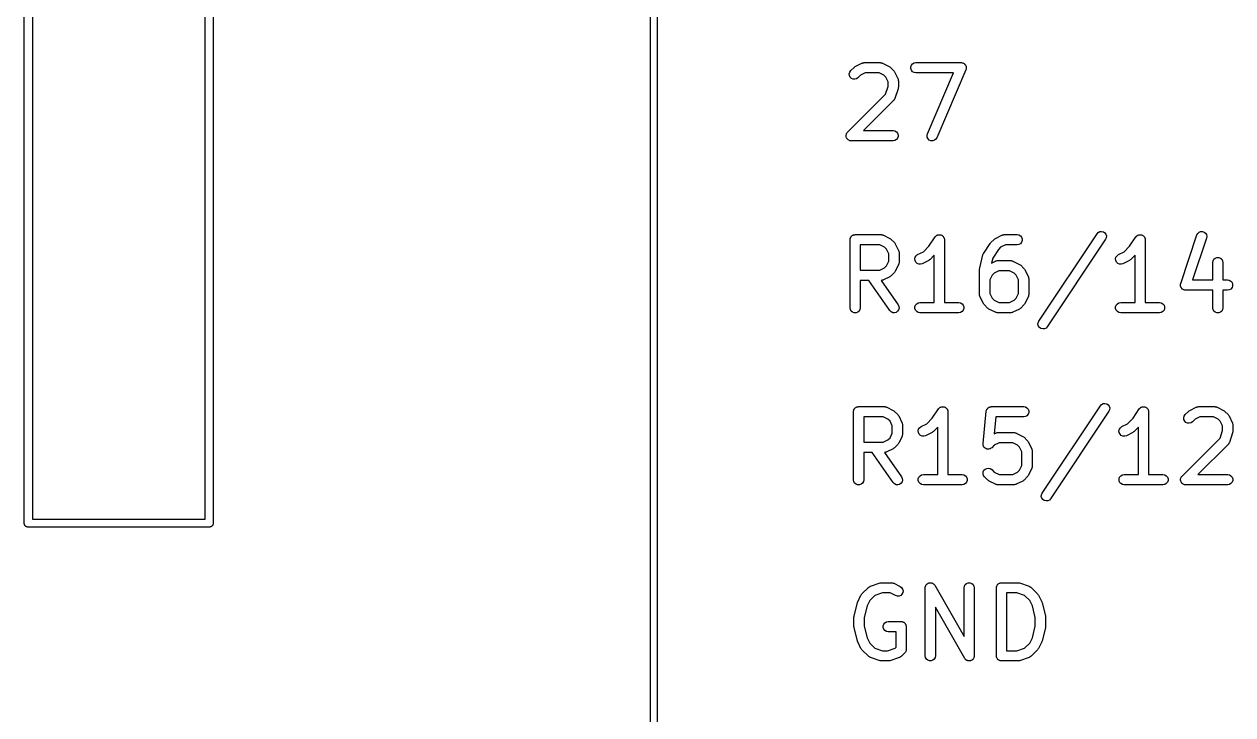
# Model space of a CAD drawing. Extents: x 57.7 to 135.6, y -132.6 to -59.6.
# Drawn here: x 100.79 to 118.56, y -122.07 to -111.91 of the extents above; entities that cross this region are included whole.
import ezdxf

# ---------------------------------------------------------------- set-up
doc = ezdxf.new("R2010")
doc.units = 0
doc.header["$MEASUREMENT"] = 0
doc.layers.add('BLACK', color=7, linetype='CONTINUOUS')

msp = doc.modelspace()

# ---------------------------------------------------------------- linework, layer by layer
at = {"layer": 'Black'}
for p, q in [((110, -132.18), (110, -85.22)), ((110.1, -85.2233), (110.1, -132.13)), ((100.79, -119.25), (100.79, -91.25)), ((100.91, -91.31), (100.91, -119.19)), ((103.45, -119.19), (103.45, -91.31)), ((103.57, -91.25), (103.57, -119.25)), ((113.012, -112.533), (113.107, -112.485)), ((113.107, -112.485), (113.112, -112.484)), ((113.112, -112.484), (113.115, -112.482)), ((113.115, -112.482), (113.124, -112.48)), ((113.124, -112.48), (113.132, -112.478)), ((113.132, -112.478), (113.137, -112.478)), ((113.137, -112.478), (113.141, -112.477)), ((113.141, -112.477), (113.379, -112.477)), ((113.379, -112.477), (113.383, -112.478)), ((113.383, -112.478), (113.388, -112.478)), ((113.388, -112.478), (113.396, -112.48)), ((113.396, -112.48), (113.405, -112.482)), ((113.405, -112.482), (113.408, -112.484)), ((113.408, -112.484), (113.413, -112.485)), ((113.413, -112.485), (113.508, -112.533)), ((113.838, -112.515), (113.855, -112.495)), ((113.855, -112.495), (113.877, -112.482)), ((113.877, -112.482), (113.903, -112.477)), ((113.903, -112.477), (114.57, -112.477)), ((114.57, -112.477), (114.578, -112.479)), ((114.578, -112.479), (114.587, -112.479)), ((114.587, -112.479), (114.591, -112.481)), ((114.591, -112.481), (114.595, -112.482)), ((114.595, -112.482), (114.603, -112.486)), ((114.603, -112.486), (114.611, -112.49)), ((114.611, -112.49), (114.614, -112.493)), ((114.614, -112.493), (114.618, -112.495)), ((114.618, -112.495), (114.623, -112.502)), ((114.623, -112.502), (114.63, -112.507)), ((112.923, -112.641), (112.93, -112.616)), ((112.926, -112.667), (112.923, -112.641)), ((112.937, -112.691), (112.926, -112.667)), ((112.93, -112.616), (112.945, -112.595)), ((112.945, -112.595), (112.993, -112.547)), ((112.993, -112.547), (113.003, -112.54)), ((113.003, -112.54), (113.012, -112.533)), ((113.09, -112.662), (113.051, -112.701)), ((113.159, -112.627), (113.09, -112.662)), ((113.361, -112.627), (113.159, -112.627)), ((113.43, -112.662), (113.361, -112.627)), ((113.46, -112.692), (113.43, -112.662)), ((113.508, -112.533), (113.517, -112.54)), ((113.517, -112.54), (113.527, -112.547)), ((113.527, -112.547), (113.575, -112.595)), ((113.575, -112.595), (113.582, -112.604)), ((113.582, -112.604), (113.589, -112.614)), ((113.589, -112.614), (113.637, -112.709)), ((113.829, -112.539), (113.838, -112.515)), ((113.829, -112.565), (113.829, -112.539)), ((113.838, -112.59), (113.829, -112.565)), ((113.855, -112.61), (113.838, -112.59)), ((113.877, -112.623), (113.855, -112.61)), ((113.903, -112.627), (113.877, -112.623)), ((114.456, -112.627), (113.903, -112.627)), ((114.072, -113.523), (114.456, -112.627)), ((114.638, -112.582), (114.21, -113.582)), ((114.63, -112.507), (114.632, -112.511)), ((114.632, -112.511), (114.634, -112.515)), ((114.634, -112.515), (114.637, -112.523)), ((114.637, -112.523), (114.641, -112.531)), ((114.64, -112.574), (114.638, -112.582)), ((114.643, -112.565), (114.64, -112.574)), ((114.641, -112.531), (114.642, -112.535)), ((114.642, -112.535), (114.643, -112.539)), ((114.643, -112.539), (114.643, -112.548)), ((114.643, -112.548), (114.644, -112.557)), ((114.644, -112.557), (114.643, -112.561)), ((114.643, -112.561), (114.643, -112.565)), ((112.955, -112.709), (112.937, -112.691)), ((112.979, -112.72), (112.955, -112.709)), ((113.005, -112.722), (112.979, -112.72)), ((113.03, -112.716), (113.005, -112.722)), ((113.051, -112.701), (113.03, -112.716)), ((113.456, -112.94), (113.495, -112.826)), ((113.495, -112.761), (113.46, -112.692)), ((113.495, -112.826), (113.495, -112.761)), ((113.637, -112.709), (113.638, -112.713)), ((113.638, -112.713), (113.64, -112.717)), ((113.64, -112.717), (113.642, -112.726)), ((113.642, -112.85), (113.641, -112.862)), ((113.642, -112.726), (113.644, -112.734)), ((113.645, -112.838), (113.642, -112.85)), ((113.644, -112.734), (113.644, -112.739)), ((113.644, -112.739), (113.645, -112.743)), ((113.645, -112.743), (113.645, -112.838)), ((112.897, -113.499), (113.456, -112.94)), ((113.575, -113.034), (113.132, -113.477)), ((113.577, -113.03), (113.575, -113.034)), ((113.581, -113.028), (113.577, -113.03)), ((113.585, -113.02), (113.581, -113.028)), ((113.59, -113.013), (113.585, -113.02)), ((113.591, -113.008), (113.59, -113.013)), ((113.593, -113.005), (113.591, -113.008)), ((113.641, -112.862), (113.593, -113.005)), ((112.876, -113.546), (112.877, -113.543)), ((112.877, -113.556), (112.876, -113.546)), ((112.877, -113.539), (112.88, -113.53)), ((112.877, -113.543), (112.877, -113.539)), ((112.877, -113.565), (112.877, -113.556)), ((112.878, -113.569), (112.877, -113.565)), ((112.878, -113.572), (112.878, -113.569)), ((112.88, -113.53), (112.883, -113.521)), ((112.883, -113.521), (112.884, -113.518)), ((112.884, -113.518), (112.886, -113.515)), ((112.886, -113.515), (112.892, -113.507)), ((112.892, -113.507), (112.897, -113.499)), ((113.132, -113.477), (113.57, -113.477)), ((113.57, -113.477), (113.595, -113.482)), ((113.595, -113.482), (113.618, -113.495)), ((113.618, -113.495), (113.634, -113.515)), ((113.634, -113.515), (113.643, -113.539)), ((113.643, -113.565), (113.634, -113.59)), ((113.643, -113.539), (113.643, -113.565)), ((114.066, -113.548), (114.072, -113.523)), ((114.069, -113.574), (114.066, -113.548)), ((112.882, -113.581), (112.878, -113.572)), ((112.886, -113.59), (112.882, -113.581)), ((112.888, -113.592), (112.886, -113.59)), ((112.889, -113.595), (112.888, -113.592)), ((112.896, -113.602), (112.889, -113.595)), ((112.902, -113.61), (112.896, -113.602)), ((112.905, -113.611), (112.902, -113.61)), ((112.907, -113.614), (112.905, -113.611)), ((112.916, -113.618), (112.907, -113.614)), ((112.925, -113.623), (112.916, -113.618)), ((112.928, -113.623), (112.925, -113.623)), ((112.931, -113.625), (112.928, -113.623)), ((112.941, -113.626), (112.931, -113.625)), ((112.95, -113.627), (112.941, -113.626)), ((113.57, -113.627), (112.95, -113.627)), ((113.595, -113.623), (113.57, -113.627)), ((113.618, -113.61), (113.595, -113.623)), ((113.634, -113.59), (113.618, -113.61)), ((114.081, -113.597), (114.069, -113.574)), ((114.1, -113.615), (114.081, -113.597)), ((114.124, -113.625), (114.1, -113.615)), ((114.15, -113.627), (114.124, -113.625)), ((114.175, -113.619), (114.15, -113.627)), ((114.196, -113.604), (114.175, -113.619)), ((114.21, -113.582), (114.196, -113.604)), ((116.566, -114.993), (116.584, -114.974)), ((116.584, -114.974), (116.608, -114.963)), ((116.608, -114.963), (116.633, -114.96)), ((116.633, -114.96), (116.659, -114.966)), ((116.659, -114.966), (116.68, -114.981)), ((116.68, -114.981), (116.696, -115.002)), ((118.034, -115.011), (118.046, -114.988)), ((118.046, -114.988), (118.066, -114.971)), ((118.066, -114.971), (118.09, -114.961)), ((118.09, -114.961), (118.116, -114.961)), ((118.116, -114.961), (118.14, -114.969)), ((118.14, -114.969), (118.161, -114.985)), ((118.161, -114.985), (118.175, -115.007)), ((112.935, -115.082), (112.936, -115.076)), ((112.935, -116.082), (112.935, -115.082)), ((112.936, -115.069), (112.938, -115.063)), ((112.936, -115.076), (112.936, -115.069)), ((112.938, -115.063), (112.939, -115.057)), ((112.939, -115.057), (112.942, -115.051)), ((112.942, -115.051), (112.945, -115.045)), ((112.945, -115.045), (112.949, -115.04)), ((112.949, -115.04), (112.952, -115.034)), ((112.952, -115.034), (112.957, -115.03)), ((112.957, -115.03), (112.961, -115.025)), ((112.961, -115.025), (112.967, -115.022)), ((112.967, -115.022), (112.972, -115.017)), ((112.972, -115.017), (112.978, -115.015)), ((112.978, -115.015), (112.984, -115.012)), ((112.984, -115.012), (112.99, -115.011)), ((112.99, -115.011), (112.996, -115.009)), ((112.996, -115.009), (113.003, -115.009)), ((113.003, -115.009), (113.01, -115.007)), ((113.01, -115.007), (113.39, -115.007)), ((113.085, -115.157), (113.085, -115.531)), ((113.373, -115.157), (113.085, -115.157)), ((113.441, -115.192), (113.373, -115.157)), ((113.39, -115.007), (113.395, -115.008)), ((113.395, -115.008), (113.399, -115.008)), ((113.399, -115.008), (113.407, -115.01)), ((113.407, -115.01), (113.416, -115.012)), ((113.416, -115.012), (113.42, -115.014)), ((113.42, -115.014), (113.424, -115.015)), ((113.424, -115.015), (113.519, -115.063)), ((113.519, -115.063), (113.529, -115.07)), ((113.529, -115.07), (113.539, -115.077)), ((113.539, -115.077), (113.586, -115.125)), ((113.586, -115.125), (113.593, -115.134)), ((113.593, -115.134), (113.6, -115.144)), ((113.6, -115.144), (113.648, -115.239)), ((114.094, -115.177), (114.185, -115.041)), ((114.185, -115.041), (114.188, -115.038)), ((114.188, -115.038), (114.19, -115.034)), ((114.19, -115.034), (114.197, -115.028)), ((114.197, -115.028), (114.203, -115.022)), ((114.203, -115.022), (114.207, -115.02)), ((114.207, -115.02), (114.21, -115.017)), ((114.21, -115.017), (114.219, -115.014)), ((114.219, -115.014), (114.227, -115.01)), ((114.227, -115.01), (114.231, -115.01)), ((114.231, -115.01), (114.235, -115.009)), ((114.235, -115.009), (114.244, -115.009)), ((114.244, -115.009), (114.252, -115.008)), ((114.252, -115.008), (114.256, -115.009)), ((114.256, -115.009), (114.261, -115.009)), ((114.261, -115.009), (114.269, -115.012)), ((114.269, -115.012), (114.278, -115.014)), ((114.278, -115.014), (114.281, -115.016)), ((114.281, -115.016), (114.285, -115.017)), ((114.285, -115.017), (114.292, -115.023)), ((114.292, -115.023), (114.299, -115.028)), ((114.299, -115.028), (114.302, -115.032)), ((114.302, -115.032), (114.305, -115.034)), ((114.305, -115.034), (114.31, -115.042)), ((114.31, -115.042), (114.315, -115.049)), ((114.315, -115.049), (114.316, -115.053)), ((114.316, -115.053), (114.318, -115.057)), ((114.318, -115.057), (114.32, -115.066)), ((114.32, -115.066), (114.322, -115.074)), ((114.322, -115.074), (114.322, -115.078)), ((114.322, -115.078), (114.323, -115.082)), ((114.323, -115.082), (114.323, -116.007)), ((114.9, -115.279), (114.995, -115.136)), ((114.995, -115.136), (115, -115.131)), ((115, -115.131), (115.004, -115.125)), ((115.004, -115.125), (115.052, -115.077)), ((115.052, -115.077), (115.062, -115.07)), ((115.062, -115.07), (115.071, -115.063)), ((115.071, -115.063), (115.166, -115.015)), ((115.218, -115.157), (115.149, -115.192)), ((115.166, -115.015), (115.171, -115.014)), ((115.171, -115.014), (115.174, -115.012)), ((115.174, -115.012), (115.183, -115.01)), ((115.183, -115.01), (115.191, -115.008)), ((115.191, -115.008), (115.196, -115.008)), ((115.196, -115.008), (115.2, -115.007)), ((115.2, -115.007), (115.39, -115.007)), ((115.39, -115.157), (115.218, -115.157)), ((115.39, -115.007), (115.416, -115.012)), ((115.416, -115.153), (115.39, -115.157)), ((115.416, -115.012), (115.439, -115.025)), ((115.439, -115.14), (115.416, -115.153)), ((115.439, -115.025), (115.455, -115.045)), ((115.455, -115.12), (115.439, -115.14)), ((115.455, -115.045), (115.464, -115.069)), ((115.464, -115.095), (115.455, -115.12)), ((115.464, -115.069), (115.464, -115.095)), ((115.709, -116.279), (116.566, -114.993)), ((116.691, -115.076), (115.834, -116.362)), ((116.701, -115.053), (116.691, -115.076)), ((116.696, -115.002), (116.703, -115.027)), ((116.703, -115.027), (116.701, -115.053)), ((117.046, -115.177), (117.138, -115.041)), ((117.138, -115.041), (117.14, -115.038)), ((117.14, -115.038), (117.143, -115.034)), ((117.143, -115.034), (117.149, -115.028)), ((117.149, -115.028), (117.156, -115.022)), ((117.156, -115.022), (117.159, -115.02)), ((117.159, -115.02), (117.162, -115.017)), ((117.162, -115.017), (117.171, -115.014)), ((117.171, -115.014), (117.179, -115.01)), ((117.179, -115.01), (117.183, -115.01)), ((117.183, -115.01), (117.187, -115.009)), ((117.187, -115.009), (117.196, -115.009)), ((117.196, -115.009), (117.205, -115.008)), ((117.205, -115.008), (117.209, -115.009)), ((117.209, -115.009), (117.213, -115.009)), ((117.213, -115.009), (117.221, -115.012)), ((117.221, -115.012), (117.23, -115.014)), ((117.23, -115.014), (117.234, -115.016)), ((117.234, -115.016), (117.237, -115.017)), ((117.237, -115.017), (117.244, -115.023)), ((117.244, -115.023), (117.252, -115.028)), ((117.252, -115.028), (117.254, -115.032)), ((117.254, -115.032), (117.257, -115.034)), ((117.257, -115.034), (117.262, -115.042)), ((117.262, -115.042), (117.267, -115.049)), ((117.267, -115.049), (117.268, -115.053)), ((117.268, -115.053), (117.27, -115.057)), ((117.27, -115.057), (117.272, -115.066)), ((117.272, -115.066), (117.275, -115.074)), ((117.275, -115.074), (117.274, -115.078)), ((117.274, -115.078), (117.275, -115.082)), ((117.275, -115.082), (117.275, -116.007)), ((117.796, -115.725), (118.034, -115.011)), ((118.176, -115.058), (117.971, -115.674)), ((118.175, -115.007), (118.18, -115.033)), ((118.18, -115.033), (118.176, -115.058)), ((113.472, -115.222), (113.441, -115.192)), ((113.506, -115.291), (113.472, -115.222)), ((113.506, -115.398), (113.506, -115.291)), ((113.648, -115.239), (113.649, -115.243)), ((113.649, -115.243), (113.651, -115.247)), ((113.651, -115.247), (113.653, -115.256)), ((113.653, -115.256), (113.655, -115.264)), ((113.655, -115.264), (113.655, -115.269)), ((113.655, -115.269), (113.656, -115.273)), ((113.656, -115.273), (113.656, -115.416)), ((113.887, -115.364), (113.893, -115.338)), ((113.893, -115.338), (113.907, -115.317)), ((113.907, -115.317), (113.928, -115.301)), ((113.928, -115.301), (114.013, -115.259)), ((114.013, -115.259), (114.094, -115.177)), ((114.173, -115.311), (114.11, -115.374)), ((114.173, -116.007), (114.173, -115.311)), ((114.842, -115.493), (114.889, -115.302)), ((114.889, -115.302), (114.894, -115.291)), ((114.894, -115.291), (114.9, -115.279)), ((115.115, -115.225), (115.032, -115.351)), ((115.149, -115.192), (115.115, -115.225)), ((116.839, -115.364), (116.845, -115.338)), ((116.845, -115.338), (116.86, -115.317)), ((116.86, -115.317), (116.881, -115.301)), ((116.881, -115.301), (116.965, -115.259)), ((116.965, -115.259), (117.046, -115.177)), ((117.125, -115.311), (117.063, -115.374)), ((117.125, -116.007), (117.125, -115.311)), ((118.305, -115.351), (118.33, -115.342)), ((118.33, -115.342), (118.356, -115.342)), ((118.356, -115.342), (118.38, -115.351)), ((113.373, -115.531), (113.441, -115.497)), ((113.441, -115.497), (113.472, -115.467)), ((113.472, -115.467), (113.506, -115.398)), ((113.648, -115.449), (113.6, -115.544)), ((113.649, -115.445), (113.648, -115.449)), ((113.651, -115.441), (113.649, -115.445)), ((113.653, -115.433), (113.651, -115.441)), ((113.655, -115.424), (113.653, -115.433)), ((113.656, -115.416), (113.655, -115.42)), ((113.655, -115.42), (113.655, -115.424)), ((113.89, -115.389), (113.887, -115.364)), ((113.902, -115.413), (113.89, -115.389)), ((113.921, -115.431), (113.902, -115.413)), ((113.944, -115.441), (113.921, -115.431)), ((113.97, -115.443), (113.944, -115.441)), ((113.995, -115.435), (113.97, -115.443)), ((114.091, -115.388), (113.995, -115.435)), ((114.1, -115.38), (114.091, -115.388)), ((114.11, -115.374), (114.1, -115.38)), ((114.839, -115.511), (114.841, -115.502)), ((114.839, -115.892), (114.839, -115.511)), ((114.841, -115.502), (114.842, -115.493)), ((115.032, -115.351), (115.013, -115.425)), ((115.013, -115.425), (115.071, -115.396)), ((115.071, -115.396), (115.075, -115.395)), ((115.075, -115.395), (115.079, -115.393)), ((115.079, -115.393), (115.088, -115.391)), ((115.088, -115.391), (115.096, -115.389)), ((115.096, -115.389), (115.101, -115.389)), ((115.101, -115.389), (115.105, -115.388)), ((115.105, -115.388), (115.295, -115.388)), ((115.295, -115.388), (115.299, -115.389)), ((115.299, -115.389), (115.304, -115.389)), ((115.304, -115.389), (115.312, -115.391)), ((115.312, -115.391), (115.321, -115.393)), ((115.321, -115.393), (115.325, -115.395)), ((115.325, -115.395), (115.329, -115.396)), ((115.329, -115.396), (115.424, -115.444)), ((115.424, -115.444), (115.434, -115.451)), ((115.434, -115.451), (115.444, -115.458)), ((115.444, -115.458), (115.491, -115.506)), ((115.491, -115.506), (115.498, -115.515)), ((115.498, -115.515), (115.505, -115.525)), ((116.842, -115.389), (116.839, -115.364)), ((116.854, -115.413), (116.842, -115.389)), ((116.873, -115.431), (116.854, -115.413)), ((116.897, -115.441), (116.873, -115.431)), ((116.923, -115.443), (116.897, -115.441)), ((116.948, -115.435), (116.923, -115.443)), ((117.043, -115.388), (116.948, -115.435)), ((117.053, -115.38), (117.043, -115.388)), ((117.063, -115.374), (117.053, -115.38)), ((118.268, -115.416), (118.272, -115.39)), ((118.268, -115.674), (118.268, -115.416)), ((118.272, -115.39), (118.285, -115.368)), ((118.285, -115.368), (118.305, -115.351)), ((118.38, -115.351), (118.4, -115.368)), ((118.4, -115.368), (118.413, -115.39)), ((118.413, -115.39), (118.418, -115.416)), ((118.418, -115.416), (118.418, -115.674)), ((113.085, -115.531), (113.373, -115.531)), ((113.209, -115.681), (113.085, -115.681)), ((113.085, -115.681), (113.085, -116.082)), ((113.52, -116.125), (113.209, -115.681)), ((113.395, -115.68), (113.392, -115.681)), ((113.392, -115.681), (113.642, -116.039)), ((113.399, -115.681), (113.395, -115.68)), ((113.407, -115.678), (113.399, -115.681)), ((113.416, -115.677), (113.407, -115.678)), ((113.42, -115.675), (113.416, -115.677)), ((113.424, -115.673), (113.42, -115.675)), ((113.519, -115.626), (113.424, -115.673)), ((113.529, -115.618), (113.519, -115.626)), ((113.539, -115.612), (113.529, -115.618)), ((113.586, -115.564), (113.539, -115.612)), ((113.593, -115.554), (113.586, -115.564)), ((113.6, -115.544), (113.593, -115.554)), ((115.024, -115.603), (114.989, -115.672)), ((114.989, -115.672), (114.989, -115.874)), ((115.054, -115.573), (115.024, -115.603)), ((115.122, -115.538), (115.054, -115.573)), ((115.278, -115.538), (115.122, -115.538)), ((115.346, -115.573), (115.278, -115.538)), ((115.376, -115.603), (115.346, -115.573)), ((115.411, -115.672), (115.376, -115.603)), ((115.411, -115.874), (115.411, -115.672)), ((115.505, -115.525), (115.553, -115.62)), ((115.553, -115.62), (115.554, -115.624)), ((115.554, -115.624), (115.556, -115.628)), ((115.556, -115.628), (115.558, -115.637)), ((115.558, -115.637), (115.56, -115.645)), ((115.56, -115.645), (115.56, -115.65)), ((115.56, -115.65), (115.561, -115.654)), ((115.561, -115.654), (115.561, -115.892)), ((117.971, -115.674), (118.268, -115.674)), ((118.418, -115.674), (118.486, -115.674)), ((118.486, -115.674), (118.511, -115.679)), ((118.511, -115.679), (118.534, -115.692)), ((118.534, -115.692), (118.551, -115.712)), ((114.989, -115.874), (115.024, -115.943)), ((115.376, -115.943), (115.411, -115.874)), ((117.792, -115.751), (117.793, -115.744)), ((117.793, -115.757), (117.792, -115.751)), ((117.793, -115.736), (117.795, -115.731)), ((117.793, -115.744), (117.793, -115.736)), ((117.793, -115.762), (117.793, -115.757)), ((117.795, -115.769), (117.793, -115.762)), ((117.795, -115.731), (117.796, -115.725)), ((117.797, -115.777), (117.795, -115.769)), ((117.8, -115.781), (117.797, -115.777)), ((117.802, -115.787), (117.8, -115.781)), ((117.807, -115.792), (117.802, -115.787)), ((117.811, -115.799), (117.807, -115.792)), ((117.815, -115.802), (117.811, -115.799)), ((117.818, -115.807), (117.815, -115.802)), ((117.825, -115.81), (117.818, -115.807)), ((117.831, -115.815), (117.825, -115.81)), ((117.836, -115.817), (117.831, -115.815)), ((117.841, -115.82), (117.836, -115.817)), ((117.848, -115.821), (117.841, -115.82)), ((117.856, -115.823), (117.848, -115.821)), ((117.861, -115.823), (117.856, -115.823)), ((117.867, -115.824), (117.861, -115.823)), ((118.268, -115.824), (117.867, -115.824)), ((118.268, -116.082), (118.268, -115.824)), ((118.486, -115.824), (118.418, -115.824)), ((118.418, -115.824), (118.418, -116.082)), ((118.511, -115.82), (118.486, -115.824)), ((118.534, -115.807), (118.511, -115.82)), ((118.551, -115.787), (118.534, -115.807)), ((118.551, -115.712), (118.56, -115.736)), ((118.56, -115.762), (118.551, -115.787)), ((118.56, -115.736), (118.56, -115.762)), ((113.642, -116.039), (113.653, -116.063)), ((113.888, -116.069), (113.897, -116.045)), ((113.897, -116.045), (113.914, -116.025)), ((113.914, -116.025), (113.936, -116.012)), ((113.936, -116.012), (113.962, -116.007)), ((113.962, -116.007), (114.173, -116.007)), ((114.323, -116.007), (114.533, -116.007)), ((114.533, -116.007), (114.559, -116.012)), ((114.559, -116.012), (114.582, -116.025)), ((114.582, -116.025), (114.598, -116.045)), ((114.598, -116.045), (114.607, -116.069)), ((114.84, -115.896), (114.839, -115.892)), ((114.84, -115.9), (114.84, -115.896)), ((114.842, -115.909), (114.84, -115.9)), ((114.844, -115.918), (114.842, -115.909)), ((114.846, -115.921), (114.844, -115.918)), ((114.847, -115.925), (114.846, -115.921)), ((114.895, -116.021), (114.847, -115.925)), ((114.902, -116.03), (114.895, -116.021)), ((114.909, -116.04), (114.902, -116.03)), ((114.956, -116.088), (114.909, -116.04)), ((115.024, -115.943), (115.054, -115.973)), ((115.054, -115.973), (115.122, -116.007)), ((115.122, -116.007), (115.278, -116.007)), ((115.278, -116.007), (115.346, -115.973)), ((115.346, -115.973), (115.376, -115.943)), ((115.491, -116.04), (115.444, -116.088)), ((115.498, -116.03), (115.491, -116.04)), ((115.505, -116.021), (115.498, -116.03)), ((115.553, -115.925), (115.505, -116.021)), ((115.554, -115.921), (115.553, -115.925)), ((115.556, -115.918), (115.554, -115.921)), ((115.558, -115.909), (115.556, -115.918)), ((115.56, -115.9), (115.558, -115.909)), ((115.561, -115.892), (115.56, -115.896)), ((115.56, -115.896), (115.56, -115.9)), ((116.84, -116.069), (116.849, -116.045)), ((116.849, -116.045), (116.866, -116.025)), ((116.866, -116.025), (116.889, -116.012)), ((116.889, -116.012), (116.914, -116.007)), ((116.914, -116.007), (117.125, -116.007)), ((117.275, -116.007), (117.486, -116.007)), ((117.486, -116.007), (117.511, -116.012)), ((117.511, -116.012), (117.534, -116.025)), ((117.534, -116.025), (117.551, -116.045)), ((117.551, -116.045), (117.56, -116.069)), ((112.939, -116.108), (112.935, -116.082)), ((112.952, -116.131), (112.939, -116.108)), ((112.972, -116.147), (112.952, -116.131)), ((112.996, -116.156), (112.972, -116.147)), ((113.023, -116.156), (112.996, -116.156)), ((113.047, -116.147), (113.023, -116.156)), ((113.067, -116.131), (113.047, -116.147)), ((113.08, -116.108), (113.067, -116.131)), ((113.085, -116.082), (113.08, -116.108)), ((113.538, -116.144), (113.52, -116.125)), ((113.562, -116.155), (113.538, -116.144)), ((113.587, -116.157), (113.562, -116.155)), ((113.613, -116.15), (113.587, -116.157)), ((113.634, -116.135), (113.613, -116.15)), ((113.649, -116.114), (113.634, -116.135)), ((113.656, -116.089), (113.649, -116.114)), ((113.653, -116.063), (113.656, -116.089)), ((113.888, -116.095), (113.888, -116.069)), ((113.897, -116.12), (113.888, -116.095)), ((113.914, -116.14), (113.897, -116.12)), ((113.936, -116.153), (113.914, -116.14)), ((113.962, -116.157), (113.936, -116.153)), ((114.533, -116.157), (113.962, -116.157)), ((114.559, -116.153), (114.533, -116.157)), ((114.582, -116.14), (114.559, -116.153)), ((114.598, -116.12), (114.582, -116.14)), ((114.607, -116.095), (114.598, -116.12)), ((114.607, -116.069), (114.607, -116.095)), ((114.966, -116.095), (114.956, -116.088)), ((114.976, -116.102), (114.966, -116.095)), ((115.071, -116.149), (114.976, -116.102)), ((115.075, -116.151), (115.071, -116.149)), ((115.079, -116.153), (115.075, -116.151)), ((115.088, -116.154), (115.079, -116.153)), ((115.096, -116.157), (115.088, -116.154)), ((115.101, -116.157), (115.096, -116.157)), ((115.105, -116.157), (115.101, -116.157)), ((115.295, -116.157), (115.105, -116.157)), ((115.299, -116.157), (115.295, -116.157)), ((115.304, -116.157), (115.299, -116.157)), ((115.312, -116.154), (115.304, -116.157)), ((115.321, -116.153), (115.312, -116.154)), ((115.325, -116.151), (115.321, -116.153)), ((115.329, -116.149), (115.325, -116.151)), ((115.424, -116.102), (115.329, -116.149)), ((115.434, -116.095), (115.424, -116.102)), ((115.444, -116.088), (115.434, -116.095)), ((116.84, -116.095), (116.84, -116.069)), ((116.849, -116.12), (116.84, -116.095)), ((116.866, -116.14), (116.849, -116.12)), ((116.889, -116.153), (116.866, -116.14)), ((116.914, -116.157), (116.889, -116.153)), ((117.486, -116.157), (116.914, -116.157)), ((117.511, -116.153), (117.486, -116.157)), ((117.534, -116.14), (117.511, -116.153)), ((117.551, -116.12), (117.534, -116.14)), ((117.56, -116.095), (117.551, -116.12)), ((117.56, -116.069), (117.56, -116.095)), ((118.272, -116.108), (118.268, -116.082)), ((118.285, -116.131), (118.272, -116.108)), ((118.305, -116.147), (118.285, -116.131)), ((118.33, -116.156), (118.305, -116.147)), ((118.356, -116.156), (118.33, -116.156)), ((118.38, -116.147), (118.356, -116.156)), ((118.4, -116.131), (118.38, -116.147)), ((118.413, -116.108), (118.4, -116.131)), ((118.418, -116.082), (118.413, -116.108)), ((115.697, -116.329), (115.699, -116.303)), ((115.704, -116.354), (115.697, -116.329)), ((115.699, -116.303), (115.709, -116.279)), ((115.72, -116.375), (115.704, -116.354)), ((115.741, -116.389), (115.72, -116.375)), ((115.767, -116.395), (115.741, -116.389)), ((115.792, -116.392), (115.767, -116.395)), ((115.816, -116.381), (115.792, -116.392)), ((115.834, -116.362), (115.816, -116.381)), ((112.985, -117.612), (112.986, -117.606)), ((112.985, -118.612), (112.985, -117.612)), ((112.986, -117.599), (112.988, -117.593)), ((112.986, -117.606), (112.986, -117.599)), ((112.988, -117.593), (112.989, -117.587)), ((112.989, -117.587), (112.992, -117.581)), ((112.992, -117.581), (112.995, -117.575)), ((112.995, -117.575), (112.999, -117.57)), ((112.999, -117.57), (113.002, -117.564)), ((113.002, -117.564), (113.007, -117.56)), ((113.007, -117.56), (113.011, -117.555)), ((113.011, -117.555), (113.017, -117.552)), ((113.017, -117.552), (113.022, -117.547)), ((113.022, -117.547), (113.028, -117.545)), ((113.028, -117.545), (113.034, -117.542)), ((113.034, -117.542), (113.04, -117.541)), ((113.04, -117.541), (113.046, -117.539)), ((113.046, -117.539), (113.053, -117.539)), ((113.053, -117.539), (113.06, -117.537)), ((113.06, -117.537), (113.44, -117.537)), ((113.44, -117.537), (113.445, -117.538)), ((113.445, -117.538), (113.449, -117.538)), ((113.449, -117.538), (113.457, -117.54)), ((113.457, -117.54), (113.466, -117.542)), ((113.466, -117.542), (113.47, -117.544)), ((113.47, -117.544), (113.474, -117.545)), ((113.474, -117.545), (113.569, -117.593)), ((113.569, -117.593), (113.579, -117.6)), ((113.579, -117.6), (113.589, -117.607)), ((113.589, -117.607), (113.636, -117.655)), ((113.636, -117.655), (113.643, -117.664)), ((114.144, -117.707), (114.235, -117.571)), ((114.235, -117.571), (114.238, -117.568)), ((114.238, -117.568), (114.24, -117.564)), ((114.24, -117.564), (114.247, -117.558)), ((114.247, -117.558), (114.253, -117.552)), ((114.253, -117.552), (114.257, -117.55)), ((114.257, -117.55), (114.26, -117.547)), ((114.26, -117.547), (114.269, -117.544)), ((114.269, -117.544), (114.277, -117.54)), ((114.277, -117.54), (114.281, -117.54)), ((114.281, -117.54), (114.285, -117.539)), ((114.285, -117.539), (114.294, -117.539)), ((114.294, -117.539), (114.302, -117.538)), ((114.302, -117.538), (114.306, -117.539)), ((114.306, -117.539), (114.311, -117.539)), ((114.311, -117.539), (114.319, -117.542)), ((114.319, -117.542), (114.328, -117.544)), ((114.328, -117.544), (114.331, -117.546)), ((114.331, -117.546), (114.335, -117.547)), ((114.335, -117.547), (114.342, -117.553)), ((114.342, -117.553), (114.349, -117.558)), ((114.349, -117.558), (114.352, -117.562)), ((114.352, -117.562), (114.355, -117.564)), ((114.355, -117.564), (114.36, -117.572)), ((114.36, -117.572), (114.365, -117.579)), ((114.365, -117.579), (114.366, -117.583)), ((114.366, -117.583), (114.368, -117.587)), ((114.368, -117.587), (114.37, -117.596)), ((114.37, -117.596), (114.372, -117.604)), ((114.372, -117.604), (114.372, -117.608)), ((114.372, -117.608), (114.373, -117.612)), ((114.373, -117.612), (114.373, -118.537)), ((114.89, -118.081), (114.937, -117.605)), ((114.937, -117.605), (114.938, -117.602)), ((114.938, -117.599), (114.942, -117.59)), ((114.938, -117.602), (114.938, -117.599)), ((114.942, -117.59), (114.944, -117.58)), ((114.944, -117.58), (114.946, -117.578)), ((114.946, -117.578), (114.947, -117.575)), ((114.947, -117.575), (114.954, -117.567)), ((114.954, -117.567), (114.96, -117.559)), ((114.96, -117.559), (114.962, -117.557)), ((114.962, -117.557), (114.964, -117.555)), ((114.964, -117.555), (114.973, -117.55)), ((114.973, -117.55), (114.981, -117.544)), ((114.981, -117.544), (114.984, -117.543)), ((114.984, -117.543), (114.986, -117.542)), ((114.986, -117.542), (114.996, -117.54)), ((114.996, -117.54), (115.006, -117.538)), ((115.006, -117.538), (115.009, -117.538)), ((115.009, -117.538), (115.012, -117.537)), ((115.012, -117.537), (115.488, -117.537)), ((115.488, -117.537), (115.514, -117.542)), ((115.514, -117.542), (115.536, -117.555)), ((115.536, -117.555), (115.553, -117.575)), ((115.553, -117.65), (115.536, -117.67)), ((115.553, -117.575), (115.562, -117.599)), ((115.562, -117.625), (115.553, -117.65)), ((115.562, -117.599), (115.562, -117.625)), ((115.759, -118.809), (116.616, -117.523)), ((116.741, -117.606), (115.884, -118.892)), ((116.616, -117.523), (116.634, -117.504)), ((116.634, -117.504), (116.658, -117.493)), ((116.658, -117.493), (116.683, -117.49)), ((116.683, -117.49), (116.709, -117.496)), ((116.709, -117.496), (116.73, -117.511)), ((116.73, -117.511), (116.746, -117.532)), ((116.751, -117.583), (116.741, -117.606)), ((116.746, -117.532), (116.753, -117.557)), ((116.753, -117.557), (116.751, -117.583)), ((117.096, -117.707), (117.188, -117.571)), ((117.188, -117.571), (117.19, -117.568)), ((117.19, -117.568), (117.193, -117.564)), ((117.193, -117.564), (117.199, -117.558)), ((117.199, -117.558), (117.206, -117.552)), ((117.206, -117.552), (117.209, -117.55)), ((117.209, -117.55), (117.212, -117.547)), ((117.212, -117.547), (117.221, -117.544)), ((117.221, -117.544), (117.229, -117.54)), ((117.229, -117.54), (117.233, -117.54)), ((117.233, -117.54), (117.237, -117.539)), ((117.237, -117.539), (117.246, -117.539)), ((117.246, -117.539), (117.255, -117.538)), ((117.255, -117.538), (117.259, -117.539)), ((117.259, -117.539), (117.263, -117.539)), ((117.263, -117.539), (117.271, -117.542)), ((117.271, -117.542), (117.28, -117.544)), ((117.28, -117.544), (117.284, -117.546)), ((117.284, -117.546), (117.287, -117.547)), ((117.287, -117.547), (117.294, -117.553)), ((117.294, -117.553), (117.302, -117.558)), ((117.302, -117.558), (117.304, -117.562)), ((117.304, -117.562), (117.307, -117.564)), ((117.307, -117.564), (117.312, -117.572)), ((117.312, -117.572), (117.317, -117.579)), ((117.317, -117.579), (117.318, -117.583)), ((117.318, -117.583), (117.32, -117.587)), ((117.32, -117.587), (117.322, -117.596)), ((117.322, -117.596), (117.325, -117.604)), ((117.325, -117.604), (117.324, -117.608)), ((117.324, -117.608), (117.325, -117.612)), ((117.325, -117.612), (117.325, -118.537)), ((117.849, -117.676), (117.864, -117.655)), ((117.864, -117.655), (117.911, -117.607)), ((117.911, -117.607), (117.921, -117.6)), ((117.921, -117.6), (117.931, -117.593)), ((117.931, -117.593), (118.026, -117.545)), ((118.026, -117.545), (118.03, -117.544)), ((118.03, -117.544), (118.034, -117.542)), ((118.034, -117.542), (118.043, -117.54)), ((118.043, -117.54), (118.051, -117.538)), ((118.051, -117.538), (118.055, -117.538)), ((118.055, -117.538), (118.06, -117.537)), ((118.06, -117.537), (118.298, -117.537)), ((118.298, -117.537), (118.302, -117.538)), ((118.302, -117.538), (118.306, -117.538)), ((118.306, -117.538), (118.315, -117.54)), ((118.315, -117.54), (118.323, -117.542)), ((118.323, -117.542), (118.327, -117.544)), ((118.327, -117.544), (118.331, -117.545)), ((118.331, -117.545), (118.426, -117.593)), ((118.426, -117.593), (118.436, -117.6)), ((118.436, -117.6), (118.446, -117.607)), ((118.446, -117.607), (118.494, -117.655)), ((118.494, -117.655), (118.5, -117.664)), ((113.135, -117.687), (113.135, -118.061)), ((113.423, -117.687), (113.135, -117.687)), ((113.491, -117.722), (113.423, -117.687)), ((113.522, -117.752), (113.491, -117.722)), ((113.556, -117.821), (113.522, -117.752)), ((113.556, -117.928), (113.556, -117.821)), ((113.643, -117.664), (113.65, -117.674)), ((113.65, -117.674), (113.698, -117.769)), ((113.698, -117.769), (113.699, -117.773)), ((113.699, -117.773), (113.701, -117.777)), ((113.701, -117.777), (113.703, -117.786)), ((113.703, -117.786), (113.705, -117.794)), ((113.705, -117.794), (113.705, -117.799)), ((113.705, -117.799), (113.706, -117.803)), ((113.706, -117.803), (113.706, -117.946)), ((113.957, -117.847), (113.978, -117.831)), ((113.978, -117.831), (114.063, -117.789)), ((114.063, -117.789), (114.144, -117.707)), ((115.08, -117.687), (115.055, -117.936)), ((115.488, -117.687), (115.08, -117.687)), ((115.514, -117.683), (115.488, -117.687)), ((115.536, -117.67), (115.514, -117.683)), ((116.91, -117.847), (116.931, -117.831)), ((116.931, -117.831), (117.015, -117.789)), ((117.015, -117.789), (117.096, -117.707)), ((117.842, -117.701), (117.849, -117.676)), ((117.844, -117.727), (117.842, -117.701)), ((117.855, -117.751), (117.844, -117.727)), ((117.874, -117.769), (117.855, -117.751)), ((117.897, -117.78), (117.874, -117.769)), ((117.923, -117.782), (117.897, -117.78)), ((117.948, -117.776), (117.923, -117.782)), ((117.97, -117.761), (117.948, -117.776)), ((118.009, -117.722), (117.97, -117.761)), ((118.077, -117.687), (118.009, -117.722)), ((118.28, -117.687), (118.077, -117.687)), ((118.348, -117.722), (118.28, -117.687)), ((118.379, -117.752), (118.348, -117.722)), ((118.413, -117.821), (118.379, -117.752)), ((118.413, -117.886), (118.413, -117.821)), ((118.5, -117.664), (118.508, -117.674)), ((118.508, -117.674), (118.555, -117.769)), ((118.555, -117.769), (118.556, -117.773)), ((118.556, -117.773), (118.559, -117.777)), ((118.559, -117.777), (118.56, -117.786)), ((118.56, -117.786), (118.563, -117.794)), ((118.563, -117.794), (118.562, -117.799)), ((118.562, -117.799), (118.563, -117.803)), ((118.563, -117.803), (118.563, -117.898)), ((113.491, -118.027), (113.522, -117.997)), ((113.522, -117.997), (113.556, -117.928)), ((113.698, -117.979), (113.65, -118.074)), ((113.699, -117.975), (113.698, -117.979)), ((113.701, -117.971), (113.699, -117.975)), ((113.703, -117.963), (113.701, -117.971)), ((113.705, -117.954), (113.703, -117.963)), ((113.706, -117.946), (113.705, -117.95)), ((113.705, -117.95), (113.705, -117.954)), ((113.937, -117.894), (113.943, -117.868)), ((113.94, -117.919), (113.937, -117.894)), ((113.952, -117.943), (113.94, -117.919)), ((113.943, -117.868), (113.957, -117.847)), ((113.971, -117.961), (113.952, -117.943)), ((113.994, -117.971), (113.971, -117.961)), ((114.02, -117.973), (113.994, -117.971)), ((114.045, -117.965), (114.02, -117.973)), ((114.141, -117.918), (114.045, -117.965)), ((114.15, -117.91), (114.141, -117.918)), ((114.16, -117.904), (114.15, -117.91)), ((114.223, -117.841), (114.16, -117.904)), ((114.223, -118.537), (114.223, -117.841)), ((115.055, -117.936), (115.074, -117.926)), ((115.074, -117.926), (115.078, -117.925)), ((115.078, -117.925), (115.081, -117.923)), ((115.081, -117.923), (115.09, -117.921)), ((115.09, -117.921), (115.099, -117.919)), ((115.099, -117.919), (115.103, -117.919)), ((115.103, -117.919), (115.107, -117.918)), ((115.107, -117.918), (115.345, -117.918)), ((115.345, -117.918), (115.349, -117.919)), ((115.349, -117.919), (115.354, -117.919)), ((115.354, -117.919), (115.362, -117.921)), ((115.362, -117.921), (115.371, -117.923)), ((115.371, -117.923), (115.375, -117.925)), ((115.375, -117.925), (115.379, -117.926)), ((115.379, -117.926), (115.474, -117.974)), ((115.474, -117.974), (115.484, -117.981)), ((115.484, -117.981), (115.494, -117.988)), ((115.494, -117.988), (115.541, -118.036)), ((116.889, -117.894), (116.895, -117.868)), ((116.892, -117.919), (116.889, -117.894)), ((116.904, -117.943), (116.892, -117.919)), ((116.895, -117.868), (116.91, -117.847)), ((116.923, -117.961), (116.904, -117.943)), ((116.947, -117.971), (116.923, -117.961)), ((116.973, -117.973), (116.947, -117.971)), ((116.998, -117.965), (116.973, -117.973)), ((117.093, -117.918), (116.998, -117.965)), ((117.103, -117.91), (117.093, -117.918)), ((117.113, -117.904), (117.103, -117.91)), ((117.175, -117.841), (117.113, -117.904)), ((117.175, -118.537), (117.175, -117.841)), ((117.816, -118.559), (118.375, -118)), ((118.375, -118), (118.413, -117.886)), ((118.559, -117.922), (118.512, -118.065)), ((118.561, -117.91), (118.559, -117.922)), ((118.563, -117.898), (118.561, -117.91)), ((113.135, -118.061), (113.423, -118.061)), ((113.423, -118.061), (113.491, -118.027)), ((113.569, -118.156), (113.474, -118.203)), ((113.579, -118.148), (113.569, -118.156)), ((113.589, -118.142), (113.579, -118.148)), ((113.636, -118.094), (113.589, -118.142)), ((113.643, -118.084), (113.636, -118.094)), ((113.65, -118.074), (113.643, -118.084)), ((114.89, -118.082), (114.89, -118.081)), ((114.891, -118.095), (114.89, -118.082)), ((114.89, -118.082), (114.89, -118.082)), ((114.892, -118.107), (114.891, -118.095)), ((114.892, -118.108), (114.892, -118.107)), ((114.897, -118.119), (114.892, -118.108)), ((114.892, -118.108), (114.892, -118.108)), ((114.902, -118.131), (114.897, -118.119)), ((114.903, -118.131), (114.902, -118.131)), ((114.903, -118.132), (114.903, -118.131)), ((114.912, -118.14), (114.903, -118.132)), ((114.921, -118.149), (114.912, -118.14)), ((114.921, -118.15), (114.921, -118.149)), ((114.933, -118.155), (114.921, -118.15)), ((114.921, -118.15), (114.921, -118.15)), ((114.944, -118.161), (114.933, -118.155)), ((114.945, -118.161), (114.944, -118.161)), ((114.944, -118.161), (114.944, -118.161)), ((114.957, -118.162), (114.945, -118.161)), ((114.97, -118.163), (114.957, -118.162)), ((114.971, -118.163), (114.97, -118.163)), ((114.97, -118.163), (114.97, -118.163)), ((114.983, -118.16), (114.971, -118.163)), ((114.995, -118.157), (114.983, -118.16)), ((114.996, -118.157), (114.995, -118.157)), ((115.006, -118.149), (114.996, -118.157)), ((114.996, -118.157), (114.996, -118.157)), ((115.017, -118.142), (115.006, -118.149)), ((115.056, -118.103), (115.017, -118.142)), ((115.017, -118.142), (115.017, -118.142)), ((115.017, -118.142), (115.017, -118.142)), ((115.125, -118.068), (115.056, -118.103)), ((115.328, -118.068), (115.125, -118.068)), ((115.396, -118.103), (115.328, -118.068)), ((115.426, -118.133), (115.396, -118.103)), ((115.461, -118.202), (115.426, -118.133)), ((115.541, -118.036), (115.548, -118.045)), ((115.548, -118.045), (115.555, -118.055)), ((115.555, -118.055), (115.603, -118.15)), ((115.603, -118.15), (115.604, -118.154)), ((115.604, -118.154), (115.606, -118.158)), ((115.606, -118.158), (115.608, -118.167)), ((115.608, -118.167), (115.61, -118.175)), ((115.61, -118.175), (115.61, -118.18)), ((115.61, -118.18), (115.611, -118.184)), ((115.611, -118.184), (115.611, -118.422)), ((118.494, -118.094), (118.05, -118.537)), ((118.496, -118.09), (118.494, -118.094)), ((118.499, -118.088), (118.496, -118.09)), ((118.503, -118.08), (118.499, -118.088)), ((118.508, -118.073), (118.503, -118.08)), ((118.51, -118.068), (118.508, -118.073)), ((118.512, -118.065), (118.51, -118.068)), ((113.259, -118.211), (113.135, -118.211)), ((113.135, -118.211), (113.135, -118.612)), ((113.57, -118.655), (113.259, -118.211)), ((113.445, -118.21), (113.442, -118.211)), ((113.442, -118.211), (113.692, -118.569)), ((113.449, -118.211), (113.445, -118.21)), ((113.457, -118.208), (113.449, -118.211)), ((113.466, -118.207), (113.457, -118.208)), ((113.47, -118.205), (113.466, -118.207)), ((113.474, -118.203), (113.47, -118.205)), ((115.461, -118.404), (115.461, -118.202)), ((113.964, -118.555), (113.986, -118.542)), ((113.986, -118.542), (114.012, -118.537)), ((114.012, -118.537), (114.223, -118.537)), ((114.373, -118.537), (114.583, -118.537)), ((114.583, -118.537), (114.609, -118.542)), ((114.609, -118.542), (114.632, -118.555)), ((114.89, -118.524), (114.892, -118.498)), ((114.896, -118.549), (114.89, -118.524)), ((114.892, -118.498), (114.903, -118.474)), ((114.903, -118.474), (114.921, -118.456)), ((114.921, -118.456), (114.945, -118.445)), ((114.945, -118.445), (114.971, -118.442)), ((114.971, -118.442), (114.996, -118.449)), ((114.996, -118.449), (115.017, -118.464)), ((115.017, -118.464), (115.056, -118.503)), ((115.056, -118.503), (115.125, -118.537)), ((115.125, -118.537), (115.328, -118.537)), ((115.328, -118.537), (115.396, -118.503)), ((115.396, -118.503), (115.426, -118.473)), ((115.426, -118.473), (115.461, -118.404)), ((115.603, -118.455), (115.555, -118.551)), ((115.604, -118.451), (115.603, -118.455)), ((115.606, -118.448), (115.604, -118.451)), ((115.608, -118.439), (115.606, -118.448)), ((115.61, -118.43), (115.608, -118.439)), ((115.611, -118.422), (115.61, -118.426)), ((115.61, -118.426), (115.61, -118.43)), ((116.916, -118.555), (116.939, -118.542)), ((116.939, -118.542), (116.964, -118.537)), ((116.964, -118.537), (117.175, -118.537)), ((117.325, -118.537), (117.536, -118.537)), ((117.536, -118.537), (117.561, -118.542)), ((117.561, -118.542), (117.584, -118.555)), ((118.05, -118.537), (118.488, -118.537)), ((118.488, -118.537), (118.514, -118.542)), ((118.514, -118.542), (118.536, -118.555)), ((112.989, -118.638), (112.985, -118.612)), ((113.002, -118.661), (112.989, -118.638)), ((113.022, -118.677), (113.002, -118.661)), ((113.046, -118.686), (113.022, -118.677)), ((113.073, -118.686), (113.046, -118.686)), ((113.097, -118.677), (113.073, -118.686)), ((113.117, -118.661), (113.097, -118.677)), ((113.13, -118.638), (113.117, -118.661)), ((113.135, -118.612), (113.13, -118.638)), ((113.588, -118.674), (113.57, -118.655)), ((113.612, -118.685), (113.588, -118.674)), ((113.637, -118.687), (113.612, -118.685)), ((113.663, -118.68), (113.637, -118.687)), ((113.684, -118.665), (113.663, -118.68)), ((113.699, -118.644), (113.684, -118.665)), ((113.692, -118.569), (113.703, -118.593)), ((113.706, -118.619), (113.699, -118.644)), ((113.703, -118.593), (113.706, -118.619)), ((113.938, -118.599), (113.947, -118.575)), ((113.938, -118.625), (113.938, -118.599)), ((113.947, -118.65), (113.938, -118.625)), ((113.947, -118.575), (113.964, -118.555)), ((113.964, -118.67), (113.947, -118.65)), ((113.986, -118.683), (113.964, -118.67)), ((114.012, -118.687), (113.986, -118.683)), ((114.583, -118.687), (114.012, -118.687)), ((114.609, -118.683), (114.583, -118.687)), ((114.632, -118.67), (114.609, -118.683)), ((114.632, -118.555), (114.648, -118.575)), ((114.648, -118.65), (114.632, -118.67)), ((114.648, -118.575), (114.657, -118.599)), ((114.657, -118.625), (114.648, -118.65)), ((114.657, -118.599), (114.657, -118.625)), ((114.911, -118.57), (114.896, -118.549)), ((114.959, -118.618), (114.911, -118.57)), ((114.969, -118.625), (114.959, -118.618)), ((114.978, -118.632), (114.969, -118.625)), ((115.074, -118.679), (114.978, -118.632)), ((115.078, -118.681), (115.074, -118.679)), ((115.081, -118.683), (115.078, -118.681)), ((115.09, -118.684), (115.081, -118.683)), ((115.099, -118.687), (115.09, -118.684)), ((115.103, -118.687), (115.099, -118.687)), ((115.107, -118.687), (115.103, -118.687)), ((115.345, -118.687), (115.107, -118.687)), ((115.349, -118.687), (115.345, -118.687)), ((115.354, -118.687), (115.349, -118.687)), ((115.362, -118.684), (115.354, -118.687)), ((115.371, -118.683), (115.362, -118.684)), ((115.375, -118.681), (115.371, -118.683)), ((115.379, -118.679), (115.375, -118.681)), ((115.474, -118.632), (115.379, -118.679)), ((115.484, -118.625), (115.474, -118.632)), ((115.494, -118.618), (115.484, -118.625)), ((115.541, -118.57), (115.494, -118.618)), ((115.548, -118.56), (115.541, -118.57)), ((115.555, -118.551), (115.548, -118.56)), ((116.89, -118.599), (116.899, -118.575)), ((116.89, -118.625), (116.89, -118.599)), ((116.899, -118.65), (116.89, -118.625)), ((116.899, -118.575), (116.916, -118.555)), ((116.916, -118.67), (116.899, -118.65)), ((116.939, -118.683), (116.916, -118.67)), ((116.964, -118.687), (116.939, -118.683)), ((117.536, -118.687), (116.964, -118.687)), ((117.561, -118.683), (117.536, -118.687)), ((117.584, -118.67), (117.561, -118.683)), ((117.584, -118.555), (117.601, -118.575)), ((117.601, -118.65), (117.584, -118.67)), ((117.601, -118.575), (117.61, -118.599)), ((117.61, -118.625), (117.601, -118.65)), ((117.61, -118.599), (117.61, -118.625)), ((117.794, -118.606), (117.795, -118.603)), ((117.795, -118.616), (117.794, -118.606)), ((117.795, -118.599), (117.799, -118.59)), ((117.795, -118.603), (117.795, -118.599)), ((117.795, -118.625), (117.795, -118.616)), ((117.796, -118.629), (117.795, -118.625)), ((117.797, -118.632), (117.796, -118.629)), ((117.801, -118.641), (117.797, -118.632)), ((117.799, -118.59), (117.801, -118.581)), ((117.801, -118.581), (117.803, -118.578)), ((117.804, -118.65), (117.801, -118.641)), ((117.803, -118.578), (117.804, -118.575)), ((117.804, -118.575), (117.81, -118.567)), ((117.806, -118.652), (117.804, -118.65)), ((117.808, -118.655), (117.806, -118.652)), ((117.815, -118.662), (117.808, -118.655)), ((117.81, -118.567), (117.816, -118.559)), ((117.821, -118.67), (117.815, -118.662)), ((117.824, -118.671), (117.821, -118.67)), ((117.826, -118.674), (117.824, -118.671)), ((117.835, -118.678), (117.826, -118.674)), ((117.843, -118.683), (117.835, -118.678)), ((117.847, -118.683), (117.843, -118.683)), ((117.85, -118.685), (117.847, -118.683)), ((117.859, -118.686), (117.85, -118.685)), ((117.869, -118.687), (117.859, -118.686)), ((118.488, -118.687), (117.869, -118.687)), ((118.514, -118.683), (118.488, -118.687)), ((118.536, -118.67), (118.514, -118.683)), ((118.536, -118.555), (118.553, -118.575)), ((118.553, -118.65), (118.536, -118.67)), ((118.553, -118.575), (118.562, -118.599)), ((118.562, -118.625), (118.553, -118.65)), ((118.562, -118.599), (118.562, -118.625)), ((115.747, -118.859), (115.749, -118.833)), ((115.754, -118.884), (115.747, -118.859)), ((115.749, -118.833), (115.759, -118.809)), ((115.77, -118.905), (115.754, -118.884)), ((115.884, -118.892), (115.866, -118.911)), ((115.791, -118.919), (115.77, -118.905)), ((115.817, -118.925), (115.791, -118.919)), ((115.842, -118.922), (115.817, -118.925)), ((115.866, -118.911), (115.842, -118.922)), ((100.791, -119.255), (100.79, -119.25)), ((100.791, -119.26), (100.791, -119.255)), ((100.91, -119.19), (103.45, -119.19)), ((103.57, -119.25), (103.569, -119.255)), ((103.569, -119.255), (103.569, -119.26)), ((100.793, -119.265), (100.791, -119.26)), ((100.794, -119.271), (100.793, -119.265)), ((100.796, -119.275), (100.794, -119.271)), ((100.798, -119.28), (100.796, -119.275)), ((100.801, -119.284), (100.798, -119.28)), ((100.804, -119.289), (100.801, -119.284)), ((100.808, -119.292), (100.804, -119.289)), ((100.811, -119.296), (100.808, -119.292)), ((100.816, -119.299), (100.811, -119.296)), ((100.82, -119.302), (100.816, -119.299)), ((100.825, -119.304), (100.82, -119.302)), ((100.829, -119.306), (100.825, -119.304)), ((100.835, -119.307), (100.829, -119.306)), ((100.84, -119.309), (100.835, -119.307)), ((100.845, -119.309), (100.84, -119.309)), ((100.85, -119.31), (100.845, -119.309)), ((103.51, -119.31), (100.85, -119.31)), ((103.515, -119.309), (103.51, -119.31)), ((103.52, -119.309), (103.515, -119.309)), ((103.525, -119.307), (103.52, -119.309)), ((103.531, -119.306), (103.525, -119.307)), ((103.535, -119.304), (103.531, -119.306)), ((103.54, -119.302), (103.535, -119.304)), ((103.544, -119.299), (103.54, -119.302)), ((103.549, -119.296), (103.544, -119.299)), ((103.552, -119.292), (103.549, -119.296)), ((103.556, -119.289), (103.552, -119.292)), ((103.559, -119.284), (103.556, -119.289)), ((103.562, -119.28), (103.559, -119.284)), ((103.564, -119.275), (103.562, -119.28)), ((103.566, -119.271), (103.564, -119.275)), ((103.567, -119.265), (103.566, -119.271)), ((103.569, -119.26), (103.567, -119.265)), ((113.233, -120.179), (113.376, -120.131)), ((113.376, -120.131), (113.388, -120.129)), ((113.388, -120.129), (113.4, -120.127)), ((113.4, -120.127), (113.543, -120.127)), ((113.543, -120.127), (113.547, -120.128)), ((113.547, -120.128), (113.551, -120.128)), ((113.551, -120.128), (113.56, -120.13)), ((113.56, -120.13), (113.569, -120.132)), ((113.569, -120.132), (113.572, -120.134)), ((113.572, -120.134), (113.576, -120.135)), ((113.576, -120.135), (113.672, -120.183)), ((114.062, -120.15), (114.066, -120.145)), ((114.066, -120.145), (114.072, -120.142)), ((114.072, -120.142), (114.077, -120.137)), ((114.077, -120.137), (114.083, -120.135)), ((114.083, -120.135), (114.089, -120.132)), ((114.089, -120.132), (114.095, -120.131)), ((114.095, -120.131), (114.101, -120.129)), ((114.101, -120.129), (114.108, -120.129)), ((114.108, -120.129), (114.115, -120.127)), ((114.115, -120.127), (114.121, -120.129)), ((114.121, -120.129), (114.127, -120.129)), ((114.127, -120.129), (114.134, -120.131)), ((114.134, -120.131), (114.14, -120.132)), ((114.14, -120.132), (114.146, -120.135)), ((114.146, -120.135), (114.152, -120.137)), ((114.152, -120.137), (114.157, -120.142)), ((114.157, -120.142), (114.163, -120.145)), ((114.163, -120.145), (114.167, -120.15)), ((114.628, -120.154), (114.648, -120.137)), ((114.648, -120.137), (114.673, -120.129)), ((114.673, -120.129), (114.699, -120.129)), ((114.699, -120.129), (114.723, -120.137)), ((114.723, -120.137), (114.743, -120.154)), ((115.109, -120.15), (115.114, -120.145)), ((115.114, -120.145), (115.119, -120.142)), ((115.119, -120.142), (115.124, -120.137)), ((115.124, -120.137), (115.131, -120.135)), ((115.131, -120.135), (115.136, -120.132)), ((115.136, -120.132), (115.143, -120.131)), ((115.143, -120.131), (115.149, -120.129)), ((115.149, -120.129), (115.155, -120.129)), ((115.155, -120.129), (115.162, -120.127)), ((115.162, -120.127), (115.4, -120.127)), ((115.4, -120.127), (115.412, -120.129)), ((115.412, -120.129), (115.424, -120.131)), ((115.424, -120.131), (115.567, -120.179)), ((113.047, -120.407), (113.095, -120.312)), ((113.095, -120.312), (113.102, -120.302)), ((113.102, -120.302), (113.109, -120.292)), ((113.109, -120.292), (113.204, -120.197)), ((113.204, -120.197), (113.208, -120.194)), ((113.208, -120.194), (113.211, -120.191)), ((113.211, -120.191), (113.218, -120.187)), ((113.218, -120.187), (113.225, -120.182)), ((113.298, -120.316), (113.224, -120.39)), ((113.225, -120.182), (113.23, -120.181)), ((113.23, -120.181), (113.233, -120.179)), ((113.412, -120.277), (113.298, -120.316)), ((113.525, -120.277), (113.412, -120.277)), ((113.605, -120.317), (113.525, -120.277)), ((113.63, -120.325), (113.605, -120.317)), ((113.656, -120.323), (113.63, -120.325)), ((113.679, -120.313), (113.656, -120.323)), ((113.672, -120.183), (113.693, -120.198)), ((113.698, -120.295), (113.679, -120.313)), ((113.693, -120.198), (113.707, -120.22)), ((113.71, -120.271), (113.698, -120.295)), ((113.707, -120.22), (113.713, -120.246)), ((113.713, -120.246), (113.71, -120.271)), ((114.039, -120.202), (114.04, -120.196)), ((114.039, -121.202), (114.039, -120.202)), ((114.04, -120.189), (114.043, -120.183)), ((114.04, -120.196), (114.04, -120.189)), ((114.043, -120.183), (114.044, -120.177)), ((114.044, -120.177), (114.047, -120.171)), ((114.047, -120.171), (114.05, -120.165)), ((114.05, -120.165), (114.054, -120.16)), ((114.054, -120.16), (114.057, -120.154)), ((114.057, -120.154), (114.062, -120.15)), ((114.167, -120.15), (114.172, -120.154)), ((114.172, -120.154), (114.175, -120.16)), ((114.175, -120.16), (114.179, -120.165)), ((114.179, -120.165), (114.611, -120.92)), ((114.611, -120.202), (114.615, -120.177)), ((114.611, -120.92), (114.611, -120.202)), ((114.615, -120.177), (114.628, -120.154)), ((114.743, -120.154), (114.756, -120.177)), ((114.756, -120.177), (114.761, -120.202)), ((114.761, -120.202), (114.761, -121.202)), ((115.087, -120.202), (115.088, -120.196)), ((115.087, -121.202), (115.087, -120.202)), ((115.088, -120.189), (115.09, -120.183)), ((115.088, -120.196), (115.088, -120.189)), ((115.09, -120.183), (115.091, -120.177)), ((115.091, -120.177), (115.095, -120.171)), ((115.095, -120.171), (115.097, -120.165)), ((115.097, -120.165), (115.101, -120.16)), ((115.101, -120.16), (115.104, -120.154)), ((115.104, -120.154), (115.109, -120.15)), ((115.237, -120.277), (115.237, -121.127)), ((115.388, -120.277), (115.237, -120.277)), ((115.502, -120.316), (115.388, -120.277)), ((115.576, -120.39), (115.502, -120.316)), ((115.567, -120.179), (115.57, -120.181)), ((115.57, -120.181), (115.575, -120.182)), ((115.575, -120.182), (115.582, -120.187)), ((115.582, -120.187), (115.589, -120.191)), ((115.589, -120.191), (115.592, -120.194)), ((115.592, -120.194), (115.596, -120.197)), ((115.596, -120.197), (115.691, -120.292)), ((115.691, -120.292), (115.698, -120.302)), ((115.698, -120.302), (115.705, -120.312)), ((115.705, -120.312), (115.753, -120.407)), ((112.994, -120.613), (113.042, -120.422)), ((113.042, -120.422), (113.045, -120.415)), ((113.045, -120.415), (113.047, -120.407)), ((113.185, -120.467), (113.142, -120.64)), ((113.224, -120.39), (113.185, -120.467)), ((114.621, -121.24), (114.189, -120.485)), ((114.189, -120.485), (114.189, -121.202)), ((115.615, -120.467), (115.576, -120.39)), ((115.658, -120.64), (115.615, -120.467)), ((115.753, -120.407), (115.755, -120.415)), ((115.755, -120.415), (115.758, -120.422)), ((115.758, -120.422), (115.806, -120.613)), ((112.992, -120.631), (112.993, -120.622)), ((112.992, -120.774), (112.992, -120.631)), ((112.993, -120.622), (112.994, -120.613)), ((113.142, -120.64), (113.142, -120.765)), ((115.658, -120.765), (115.658, -120.64)), ((115.806, -120.613), (115.807, -120.622)), ((115.807, -120.622), (115.808, -120.631)), ((115.808, -120.631), (115.808, -120.774)), ((112.993, -120.783), (112.992, -120.774)), ((112.994, -120.792), (112.993, -120.783)), ((113.042, -120.982), (112.994, -120.792)), ((113.142, -120.765), (113.185, -120.938)), ((113.421, -120.761), (113.43, -120.736)), ((113.421, -120.787), (113.421, -120.761)), ((113.43, -120.811), (113.421, -120.787)), ((113.43, -120.736), (113.447, -120.716)), ((113.447, -120.831), (113.43, -120.811)), ((113.447, -120.716), (113.47, -120.703)), ((113.47, -120.844), (113.447, -120.831)), ((113.47, -120.703), (113.495, -120.699)), ((113.495, -120.849), (113.47, -120.844)), ((113.495, -120.699), (113.686, -120.699)), ((113.611, -120.849), (113.495, -120.849)), ((113.611, -121.076), (113.611, -120.849)), ((113.686, -120.699), (113.692, -120.7)), ((113.692, -120.7), (113.699, -120.7)), ((113.699, -120.7), (113.705, -120.702)), ((113.705, -120.702), (113.711, -120.703)), ((113.711, -120.703), (113.717, -120.707)), ((113.717, -120.707), (113.723, -120.709)), ((113.723, -120.709), (113.728, -120.713)), ((113.728, -120.713), (113.734, -120.716)), ((113.734, -120.716), (113.738, -120.721)), ((113.738, -120.721), (113.743, -120.726)), ((113.743, -120.726), (113.746, -120.731)), ((113.746, -120.731), (113.751, -120.736)), ((113.751, -120.736), (113.753, -120.742)), ((113.753, -120.742), (113.756, -120.748)), ((113.756, -120.748), (113.757, -120.755)), ((113.757, -120.755), (113.76, -120.761)), ((113.76, -120.761), (113.76, -120.767)), ((113.76, -120.767), (113.761, -120.774)), ((113.761, -120.774), (113.761, -121.107)), ((115.615, -120.938), (115.658, -120.765)), ((115.806, -120.792), (115.758, -120.982)), ((115.807, -120.783), (115.806, -120.792)), ((115.808, -120.774), (115.807, -120.783)), ((113.045, -120.99), (113.042, -120.982)), ((113.047, -120.998), (113.045, -120.99)), ((113.095, -121.093), (113.047, -120.998)), ((113.185, -120.938), (113.224, -121.015)), ((113.224, -121.015), (113.298, -121.089)), ((115.502, -121.089), (115.576, -121.015)), ((115.576, -121.015), (115.615, -120.938)), ((115.753, -120.998), (115.705, -121.093)), ((115.755, -120.99), (115.753, -120.998)), ((115.758, -120.982), (115.755, -120.99)), ((113.102, -121.103), (113.095, -121.093)), ((113.109, -121.113), (113.102, -121.103)), ((113.204, -121.208), (113.109, -121.113)), ((113.208, -121.21), (113.204, -121.208)), ((113.211, -121.214), (113.208, -121.21)), ((113.298, -121.089), (113.412, -121.127)), ((113.412, -121.127), (113.483, -121.127)), ((113.483, -121.127), (113.598, -121.089)), ((113.598, -121.089), (113.611, -121.076)), ((113.688, -121.21), (113.685, -121.214)), ((113.691, -121.208), (113.688, -121.21)), ((113.739, -121.16), (113.691, -121.208)), ((113.741, -121.157), (113.739, -121.16)), ((113.743, -121.155), (113.741, -121.157)), ((113.748, -121.147), (113.743, -121.155)), ((113.754, -121.139), (113.748, -121.147)), ((113.755, -121.136), (113.754, -121.139)), ((113.756, -121.133), (113.755, -121.136)), ((113.758, -121.123), (113.756, -121.133)), ((113.76, -121.114), (113.758, -121.123)), ((113.761, -121.107), (113.76, -121.11)), ((113.76, -121.11), (113.76, -121.114)), ((114.044, -121.228), (114.039, -121.202)), ((114.189, -121.202), (114.185, -121.228)), ((114.761, -121.202), (114.76, -121.209)), ((114.76, -121.209), (114.76, -121.216)), ((115.088, -121.209), (115.087, -121.202)), ((115.088, -121.215), (115.088, -121.209)), ((115.237, -121.127), (115.388, -121.127)), ((115.388, -121.127), (115.502, -121.089)), ((115.592, -121.21), (115.589, -121.214)), ((115.596, -121.208), (115.592, -121.21)), ((115.691, -121.113), (115.596, -121.208)), ((115.698, -121.103), (115.691, -121.113)), ((115.705, -121.093), (115.698, -121.103)), ((113.218, -121.218), (113.211, -121.214)), ((113.225, -121.223), (113.218, -121.218)), ((113.23, -121.224), (113.225, -121.223)), ((113.233, -121.226), (113.23, -121.224)), ((113.376, -121.274), (113.233, -121.226)), ((113.388, -121.275), (113.376, -121.274)), ((113.4, -121.277), (113.388, -121.275)), ((113.495, -121.277), (113.4, -121.277)), ((113.507, -121.275), (113.495, -121.277)), ((113.519, -121.274), (113.507, -121.275)), ((113.662, -121.226), (113.519, -121.274)), ((113.666, -121.224), (113.662, -121.226)), ((113.67, -121.223), (113.666, -121.224)), ((113.677, -121.218), (113.67, -121.223)), ((113.685, -121.214), (113.677, -121.218)), ((114.057, -121.251), (114.044, -121.228)), ((114.077, -121.267), (114.057, -121.251)), ((114.101, -121.276), (114.077, -121.267)), ((114.127, -121.276), (114.101, -121.276)), ((114.152, -121.267), (114.127, -121.276)), ((114.172, -121.251), (114.152, -121.267)), ((114.185, -121.228), (114.172, -121.251)), ((114.625, -121.245), (114.621, -121.24)), ((114.628, -121.251), (114.625, -121.245)), ((114.633, -121.255), (114.628, -121.251)), ((114.637, -121.26), (114.633, -121.255)), ((114.643, -121.263), (114.637, -121.26)), ((114.648, -121.267), (114.643, -121.263)), ((114.654, -121.27), (114.648, -121.267)), ((114.66, -121.273), (114.654, -121.27)), ((114.666, -121.274), (114.66, -121.273)), ((114.673, -121.276), (114.666, -121.274)), ((114.679, -121.276), (114.673, -121.276)), ((114.685, -121.277), (114.679, -121.276)), ((114.692, -121.276), (114.685, -121.277)), ((114.699, -121.276), (114.692, -121.276)), ((114.705, -121.274), (114.699, -121.276)), ((114.711, -121.273), (114.705, -121.274)), ((114.717, -121.27), (114.711, -121.273)), ((114.723, -121.267), (114.717, -121.27)), ((114.728, -121.263), (114.723, -121.267)), ((114.734, -121.26), (114.728, -121.263)), ((114.738, -121.255), (114.734, -121.26)), ((114.743, -121.251), (114.738, -121.255)), ((114.746, -121.245), (114.743, -121.251)), ((114.75, -121.24), (114.746, -121.245)), ((114.753, -121.234), (114.75, -121.24)), ((114.756, -121.228), (114.753, -121.234)), ((114.757, -121.222), (114.756, -121.228)), ((114.76, -121.216), (114.757, -121.222)), ((115.09, -121.222), (115.088, -121.215)), ((115.091, -121.228), (115.09, -121.222)), ((115.095, -121.234), (115.091, -121.228)), ((115.097, -121.24), (115.095, -121.234)), ((115.101, -121.245), (115.097, -121.24)), ((115.104, -121.251), (115.101, -121.245)), ((115.109, -121.255), (115.104, -121.251)), ((115.114, -121.26), (115.109, -121.255)), ((115.119, -121.263), (115.114, -121.26)), ((115.124, -121.267), (115.119, -121.263)), ((115.131, -121.27), (115.124, -121.267)), ((115.136, -121.273), (115.131, -121.27)), ((115.143, -121.274), (115.136, -121.273)), ((115.149, -121.276), (115.143, -121.274)), ((115.155, -121.276), (115.149, -121.276)), ((115.162, -121.277), (115.155, -121.276)), ((115.4, -121.277), (115.162, -121.277)), ((115.412, -121.275), (115.4, -121.277)), ((115.424, -121.274), (115.412, -121.275)), ((115.567, -121.226), (115.424, -121.274)), ((115.57, -121.224), (115.567, -121.226)), ((115.575, -121.223), (115.57, -121.224)), ((115.582, -121.218), (115.575, -121.223)), ((115.589, -121.214), (115.582, -121.218))]:
    msp.add_line(p, q, dxfattribs=at)

doc.saveas('drawing.dxf')
